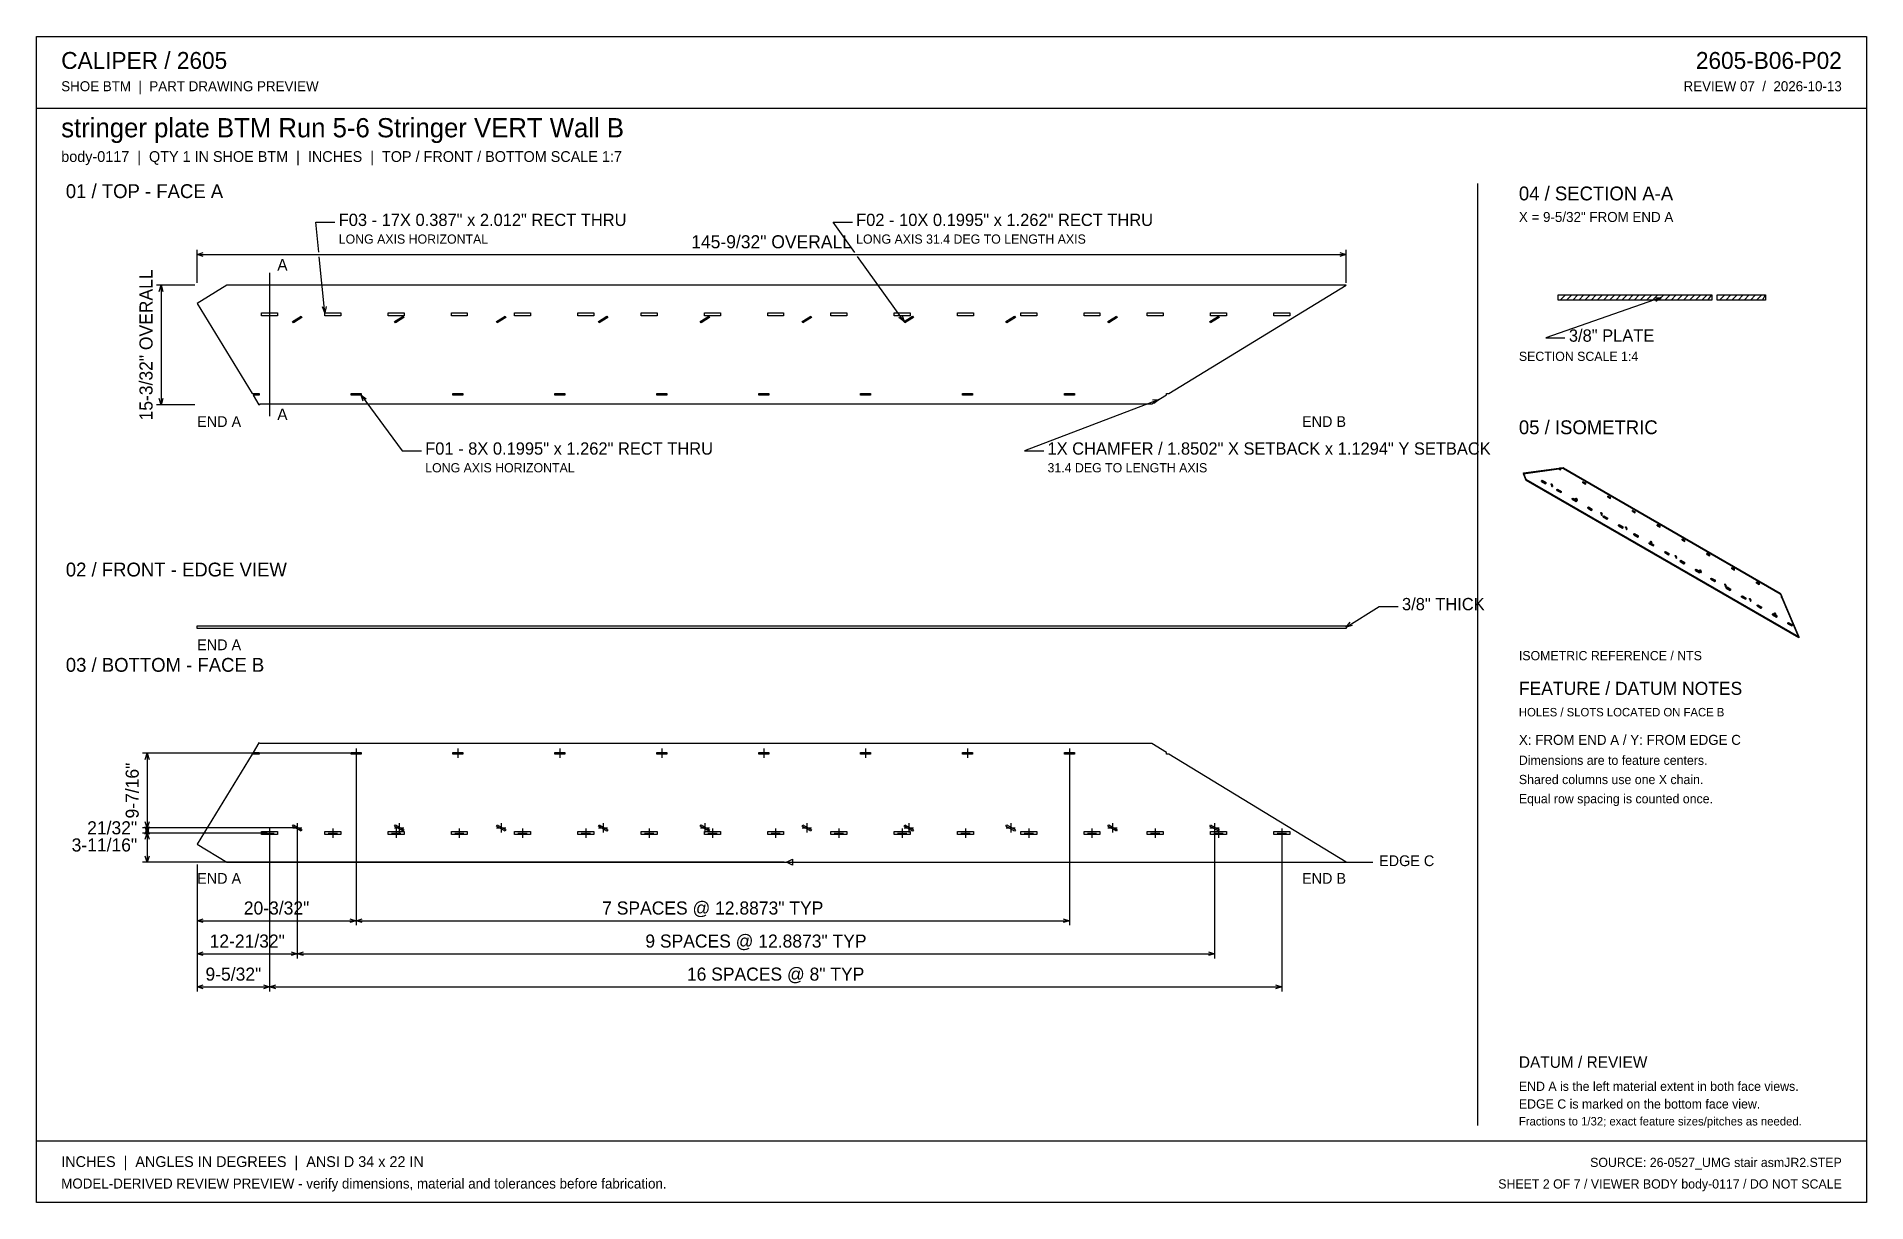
# Model space of a CAD drawing. Header units: inches. Extents: x 3 to 235, y 3 to 151.
import ezdxf
from ezdxf.enums import TextEntityAlignment as Align

# ---------------------------------------------------------------- set-up
doc = ezdxf.new("R2010")
doc.units = ezdxf.units.IN
doc.header["$MEASUREMENT"] = 0

msp = doc.modelspace()

# ---------------------------------------------------------------- linework, layer by layer
at = {"layer": 'ANNOTATION'}
for p, q in [((38.98, 123.44), (38.6, 127.23)), ((38.6, 127.23), (41.03, 127.23)), ((106.78, 123.39), (104.03, 127.23)), ((104.03, 127.23), (106.46, 127.23)), ((23.61, 119.55), (23.61, 123.73)), ((23.61, 123.15), (24.39, 123.39)), ((23.61, 123.15), (168.89, 123.15)), ((24.39, 122.9), (23.61, 123.15)), ((39.76, 115.77), (39.04, 122.86)), ((113.01, 114.68), (107.12, 122.91)), ((168.11, 123.39), (168.89, 123.15)), ((168.89, 123.15), (168.11, 122.9)), ((168.89, 119.55), (168.89, 123.73)), ((32.76, 120.81), (32.76, 102.7)), ((23.32, 119.26), (18.45, 119.26)), ((18.79, 118.48), (19.04, 119.26)), ((19.04, 119.26), (19.04, 104.16)), ((19.04, 119.26), (19.28, 118.48)), ((39.76, 115.77), (39.44, 116.51)), ((39.92, 116.56), (39.76, 115.77)), ((208.74, 117.7), (194.15, 112.61)), ((207.92, 117.67), (208.74, 117.7)), ((208.74, 117.7), (208.08, 117.21)), ((113.01, 114.68), (112.36, 115.17)), ((112.75, 115.45), (113.01, 114.68)), ((194.15, 112.61), (196.58, 112.61)), ((23.32, 104.16), (18.45, 104.16)), ((19.04, 104.16), (18.79, 104.94)), ((19.28, 104.94), (19.04, 104.16)), ((44.33, 105.38), (49.53, 98.32)), ((44.6, 104.61), (44.33, 105.38)), ((44.33, 105.38), (44.99, 104.9)), ((145.24, 104.82), (128.23, 98.32)), ((144.43, 104.77), (145.24, 104.82)), ((145.24, 104.82), (144.6, 104.32)), ((49.53, 98.32), (51.97, 98.32)), ((128.23, 98.32), (130.66, 98.32)), ((168.89, 76.03), (173.06, 78.65)), ((168.89, 76.03), (169.42, 76.65)), ((173.06, 78.65), (175.49, 78.65)), ((169.68, 76.24), (168.89, 76.03)), ((43.7, 60.67), (43.7, 59.51)), ((56.59, 60.67), (56.59, 59.51)), ((69.48, 60.67), (69.48, 59.51)), ((82.36, 60.67), (82.36, 59.51)), ((95.25, 60.67), (95.25, 59.51)), ((108.14, 60.67), (108.14, 59.51)), ((121.02, 60.67), (121.02, 59.51)), ((133.91, 60.67), (133.91, 59.51)), ((43.41, 60.09), (16.7, 60.09)), ((17.04, 59.31), (17.29, 60.09)), ((17.29, 60.09), (17.29, 50.65)), ((17.29, 60.09), (17.53, 59.31)), ((43.12, 60.09), (44.28, 60.09)), ((43.7, 59.8), (43.7, 38.34)), ((43.7, 59.8), (43.7, 38.34)), ((56.01, 60.09), (57.17, 60.09)), ((68.89, 60.09), (70.06, 60.09)), ((81.78, 60.09), (82.95, 60.09)), ((94.67, 60.09), (95.83, 60.09)), ((107.55, 60.09), (108.72, 60.09)), ((120.44, 60.09), (121.61, 60.09)), ((133.33, 60.09), (134.5, 60.09)), ((133.91, 59.8), (133.91, 38.34)), ((17.29, 50.65), (17.04, 51.42)), ((17.53, 51.42), (17.29, 50.65)), ((36.27, 51.23), (36.27, 50.06)), ((49.16, 51.23), (49.16, 50.06)), ((62.05, 51.23), (62.05, 50.06)), ((74.94, 51.23), (74.94, 50.06)), ((87.82, 51.23), (87.82, 50.06)), ((100.71, 51.23), (100.71, 50.06)), ((113.6, 51.23), (113.6, 50.06)), ((126.49, 51.23), (126.49, 50.06)), ((139.37, 51.23), (139.37, 50.06)), ((152.26, 51.23), (152.26, 50.06)), ((35.98, 50.65), (16.7, 50.65)), ((35.98, 50.65), (16.7, 50.65)), ((32.47, 50), (16.7, 50)), ((32.47, 50), (16.7, 50)), ((17.29, 50), (17.04, 50.78)), ((17.04, 49.87), (17.29, 50.65)), ((17.04, 49.22), (17.29, 50)), ((17.53, 50.78), (17.29, 50)), ((17.29, 50.65), (17.29, 50)), ((17.29, 50.65), (17.53, 49.87)), ((17.29, 50), (17.29, 46.31)), ((17.29, 50), (17.53, 49.22)), ((32.18, 50), (33.35, 50)), ((32.76, 50.58), (32.76, 49.41)), ((32.76, 49.71), (32.76, 29.98)), ((32.76, 49.71), (32.76, 29.98)), ((35.69, 50.65), (36.86, 50.65)), ((36.27, 50.36), (36.27, 34.16)), ((36.27, 50.36), (36.27, 34.16)), ((40.18, 50), (41.35, 50)), ((40.76, 50.58), (40.76, 49.41)), ((48.18, 50), (49.35, 50)), ((48.58, 50.65), (49.74, 50.65)), ((48.76, 50.58), (48.76, 49.41)), ((56.18, 50), (57.35, 50)), ((56.76, 50.58), (56.76, 49.41)), ((61.47, 50.65), (62.63, 50.65)), ((64.18, 50), (65.35, 50)), ((64.76, 50.58), (64.76, 49.41)), ((72.18, 50), (73.35, 50)), ((72.76, 50.58), (72.76, 49.41)), ((74.35, 50.65), (75.52, 50.65)), ((80.18, 50), (81.35, 50)), ((80.76, 50.58), (80.76, 49.41)), ((87.24, 50.65), (88.41, 50.65)), ((88.18, 50), (89.35, 50)), ((88.76, 50.58), (88.76, 49.41)), ((96.18, 50), (97.35, 50)), ((96.76, 50.58), (96.76, 49.41)), ((100.13, 50.65), (101.29, 50.65)), ((104.18, 50), (105.35, 50)), ((104.76, 50.58), (104.76, 49.41)), ((112.18, 50), (113.35, 50)), ((112.76, 50.58), (112.76, 49.41)), ((113.01, 50.65), (114.18, 50.65)), ((120.18, 50), (121.35, 50)), ((120.76, 50.58), (120.76, 49.41)), ((125.9, 50.65), (127.07, 50.65)), ((128.18, 50), (129.35, 50)), ((128.76, 50.58), (128.76, 49.41)), ((136.18, 50), (137.35, 50)), ((136.76, 50.58), (136.76, 49.41)), ((138.79, 50.65), (139.96, 50.65)), ((144.18, 50), (145.35, 50)), ((144.76, 50.58), (144.76, 49.41)), ((151.68, 50.65), (152.84, 50.65)), ((152.18, 50), (153.35, 50)), ((152.26, 50.36), (152.26, 34.16)), ((152.76, 50.58), (152.76, 49.41)), ((160.18, 50), (161.35, 50)), ((160.76, 50.58), (160.76, 49.41)), ((160.76, 49.71), (160.76, 29.98)), ((97.84, 46.31), (16.7, 46.31)), ((17.29, 46.31), (17.04, 47.09)), ((17.53, 47.09), (17.29, 46.31)), ((98.13, 46.31), (98.91, 46.7)), ((98.13, 46.31), (172.3, 46.31)), ((98.91, 45.92), (98.13, 46.31)), ((98.91, 46.7), (98.91, 45.92)), ((23.61, 46.02), (23.61, 38.34)), ((23.61, 46.02), (23.61, 34.16)), ((23.61, 46.02), (23.61, 29.98)), ((23.61, 38.92), (24.39, 39.16)), ((23.61, 38.92), (43.7, 38.92)), ((24.39, 38.68), (23.61, 38.92)), ((42.92, 39.16), (43.7, 38.92)), ((43.7, 38.92), (42.92, 38.68)), ((43.7, 38.92), (44.48, 39.16)), ((43.7, 38.92), (133.91, 38.92)), ((44.48, 38.68), (43.7, 38.92)), ((133.13, 39.16), (133.91, 38.92)), ((133.91, 38.92), (133.13, 38.68)), ((23.61, 34.74), (24.39, 34.98)), ((23.61, 34.74), (36.27, 34.74)), ((24.39, 34.5), (23.61, 34.74)), ((35.5, 34.98), (36.27, 34.74)), ((36.27, 34.74), (35.5, 34.5)), ((36.27, 34.74), (37.05, 34.98)), ((36.27, 34.74), (152.26, 34.74)), ((37.05, 34.5), (36.27, 34.74)), ((151.48, 34.98), (152.26, 34.74)), ((152.26, 34.74), (151.48, 34.5)), ((23.61, 30.56), (24.39, 30.8)), ((23.61, 30.56), (32.76, 30.56)), ((24.39, 30.32), (23.61, 30.56)), ((31.99, 30.8), (32.76, 30.56)), ((32.76, 30.56), (31.99, 30.32)), ((32.76, 30.56), (33.54, 30.8)), ((32.76, 30.56), (160.76, 30.56)), ((33.54, 30.32), (32.76, 30.56)), ((159.99, 30.8), (160.76, 30.56)), ((160.76, 30.56), (159.99, 30.32))]:
    msp.add_line(p, q, dxfattribs=at)
at = {"layer": 'OUTLINE'}
for p, q in [((3.31, 150.69), (234.69, 150.69)), ((3.31, 3.31), (3.31, 150.69)), ((234.69, 150.69), (234.69, 3.31)), ((3.31, 141.65), (234.69, 141.65)), ((185.5, 132.12), (185.5, 13.03)), ((27.37, 119.26), (23.61, 116.96)), ((168.89, 119.26), (27.37, 119.26)), ((146.48, 105.58), (168.89, 119.26)), ((195.7, 118.03), (215.16, 118.03)), ((195.7, 117.37), (195.7, 118.03)), ((195.99, 117.37), (196.65, 118.03)), ((196.77, 117.37), (197.43, 118.03)), ((197.55, 117.37), (198.2, 118.03)), ((198.33, 117.37), (198.98, 118.03)), ((199.1, 117.37), (199.76, 118.03)), ((199.88, 117.37), (200.54, 118.03)), ((200.66, 117.37), (201.31, 118.03)), ((201.44, 117.37), (202.09, 118.03)), ((202.21, 117.37), (202.87, 118.03)), ((202.99, 117.37), (203.65, 118.03)), ((203.77, 117.37), (204.43, 118.03)), ((204.55, 117.37), (205.2, 118.03)), ((205.33, 117.37), (205.98, 118.03)), ((206.1, 117.37), (206.76, 118.03)), ((206.88, 117.37), (207.54, 118.03)), ((207.66, 117.37), (208.31, 118.03)), ((208.44, 117.37), (209.09, 118.03)), ((209.21, 117.37), (209.87, 118.03)), ((209.99, 117.37), (210.65, 118.03)), ((210.77, 117.37), (211.43, 118.03)), ((211.55, 117.37), (212.2, 118.03)), ((212.33, 117.37), (212.98, 118.03)), ((213.1, 117.37), (213.76, 118.03)), ((213.88, 117.37), (214.54, 118.03)), ((214.66, 117.37), (215.16, 118.03)), ((215.16, 118.03), (215.16, 117.37)), ((215.84, 118.03), (221.95, 118.03)), ((215.84, 117.37), (215.84, 118.03)), ((216.13, 117.37), (216.78, 118.03)), ((216.9, 117.37), (217.56, 118.03)), ((217.68, 117.37), (218.34, 118.03)), ((218.46, 117.37), (219.12, 118.03)), ((219.24, 117.37), (219.89, 118.03)), ((220.02, 117.37), (220.67, 118.03)), ((220.79, 117.37), (221.45, 118.03)), ((221.57, 117.37), (221.95, 118.03)), ((221.95, 118.03), (221.95, 117.37)), ((23.61, 116.96), (30.56, 105.58)), ((31.76, 115.38), (31.76, 115.77)), ((31.76, 115.77), (33.77, 115.77)), ((33.77, 115.77), (33.77, 115.38)), ((39.76, 115.38), (39.76, 115.77)), ((39.76, 115.77), (41.77, 115.77)), ((41.77, 115.77), (41.77, 115.38)), ((47.76, 115.38), (47.76, 115.77)), ((47.76, 115.77), (49.77, 115.77)), ((49.77, 115.77), (49.77, 115.38)), ((55.76, 115.38), (55.76, 115.77)), ((55.76, 115.77), (57.77, 115.77)), ((57.77, 115.77), (57.77, 115.38)), ((63.76, 115.38), (63.76, 115.77)), ((63.76, 115.77), (65.77, 115.77)), ((65.77, 115.77), (65.77, 115.38)), ((71.76, 115.38), (71.76, 115.77)), ((71.76, 115.77), (73.77, 115.77)), ((73.77, 115.77), (73.77, 115.38)), ((79.76, 115.38), (79.76, 115.77)), ((79.76, 115.77), (81.77, 115.77)), ((81.77, 115.77), (81.77, 115.38)), ((87.76, 115.38), (87.76, 115.77)), ((87.76, 115.77), (89.77, 115.77)), ((89.77, 115.77), (89.77, 115.38)), ((95.76, 115.38), (95.76, 115.77)), ((95.76, 115.77), (97.77, 115.77)), ((97.77, 115.77), (97.77, 115.38)), ((103.76, 115.38), (103.76, 115.77)), ((103.76, 115.77), (105.77, 115.77)), ((105.77, 115.77), (105.77, 115.38)), ((111.76, 115.38), (111.76, 115.77)), ((111.76, 115.77), (113.77, 115.77)), ((113.77, 115.77), (113.77, 115.38)), ((119.76, 115.38), (119.76, 115.77)), ((119.76, 115.77), (121.77, 115.77)), ((121.77, 115.77), (121.77, 115.38)), ((127.76, 115.38), (127.76, 115.77)), ((127.76, 115.77), (129.77, 115.77)), ((129.77, 115.77), (129.77, 115.38)), ((135.76, 115.38), (135.76, 115.77)), ((135.76, 115.77), (137.77, 115.77)), ((137.77, 115.77), (137.77, 115.38)), ((143.76, 115.38), (143.76, 115.77)), ((143.76, 115.77), (145.77, 115.77)), ((145.77, 115.77), (145.77, 115.38)), ((151.76, 115.38), (151.76, 115.77)), ((151.76, 115.77), (153.77, 115.77)), ((153.77, 115.77), (153.77, 115.38)), ((159.76, 115.38), (159.76, 115.77)), ((159.76, 115.77), (161.77, 115.77)), ((161.77, 115.77), (161.77, 115.38)), ((215.16, 117.37), (195.7, 117.37)), ((221.95, 117.37), (215.84, 117.37)), ((33.77, 115.38), (31.76, 115.38)), ((35.68, 114.68), (36.76, 115.34)), ((35.79, 114.51), (35.68, 114.68)), ((36.86, 115.17), (35.79, 114.51)), ((36.76, 115.34), (36.86, 115.17)), ((41.77, 115.38), (39.76, 115.38)), ((49.77, 115.38), (47.76, 115.38)), ((48.57, 114.68), (49.65, 115.34)), ((48.67, 114.51), (48.57, 114.68)), ((49.75, 115.17), (48.67, 114.51)), ((49.65, 115.34), (49.75, 115.17)), ((57.77, 115.38), (55.76, 115.38)), ((61.46, 114.68), (62.54, 115.34)), ((61.56, 114.51), (61.46, 114.68)), ((62.64, 115.17), (61.56, 114.51)), ((62.54, 115.34), (62.64, 115.17)), ((65.77, 115.38), (63.76, 115.38)), ((73.77, 115.38), (71.76, 115.38)), ((74.35, 114.68), (75.42, 115.34)), ((74.45, 114.51), (74.35, 114.68)), ((75.53, 115.17), (74.45, 114.51)), ((75.42, 115.34), (75.53, 115.17)), ((81.77, 115.38), (79.76, 115.38)), ((87.23, 114.68), (88.31, 115.34)), ((87.34, 114.51), (87.23, 114.68)), ((88.41, 115.17), (87.34, 114.51)), ((89.77, 115.38), (87.76, 115.38)), ((88.31, 115.34), (88.41, 115.17)), ((97.77, 115.38), (95.76, 115.38)), ((100.12, 114.68), (101.2, 115.34)), ((100.22, 114.51), (100.12, 114.68)), ((101.3, 115.17), (100.22, 114.51)), ((101.2, 115.34), (101.3, 115.17)), ((105.77, 115.38), (103.76, 115.38)), ((113.77, 115.38), (111.76, 115.38)), ((113.01, 114.68), (114.08, 115.34)), ((113.11, 114.51), (113.01, 114.68)), ((114.19, 115.17), (113.11, 114.51)), ((114.08, 115.34), (114.19, 115.17)), ((121.77, 115.38), (119.76, 115.38)), ((125.89, 114.68), (126.97, 115.34)), ((126, 114.51), (125.89, 114.68)), ((127.08, 115.17), (126, 114.51)), ((126.97, 115.34), (127.08, 115.17)), ((129.77, 115.38), (127.76, 115.38)), ((137.77, 115.38), (135.76, 115.38)), ((138.78, 114.68), (139.86, 115.34)), ((138.89, 114.51), (138.78, 114.68)), ((139.96, 115.17), (138.89, 114.51)), ((139.86, 115.34), (139.96, 115.17)), ((145.77, 115.38), (143.76, 115.38)), ((151.67, 114.68), (152.75, 115.34)), ((151.77, 114.51), (151.67, 114.68)), ((153.77, 115.38), (151.76, 115.38)), ((152.85, 115.17), (151.77, 114.51)), ((152.75, 115.34), (152.85, 115.17)), ((161.77, 115.38), (159.76, 115.38)), ((30.56, 105.58), (31.44, 105.58)), ((31.44, 105.38), (30.68, 105.38)), ((30.68, 105.38), (31.42, 104.16)), ((31.42, 104.16), (31.59, 104.26)), ((31.44, 105.58), (31.44, 105.38)), ((31.59, 104.26), (144.32, 104.26)), ((43.07, 105.38), (43.07, 105.58)), ((43.07, 105.58), (44.33, 105.58)), ((44.33, 105.38), (43.07, 105.38)), ((44.33, 105.58), (44.33, 105.38)), ((55.96, 105.38), (55.96, 105.58)), ((55.96, 105.58), (57.22, 105.58)), ((57.22, 105.38), (55.96, 105.38)), ((57.22, 105.58), (57.22, 105.38)), ((68.84, 105.38), (68.84, 105.58)), ((68.84, 105.58), (70.11, 105.58)), ((70.11, 105.38), (68.84, 105.38)), ((70.11, 105.58), (70.11, 105.38)), ((81.73, 105.38), (81.73, 105.58)), ((81.73, 105.58), (82.99, 105.58)), ((82.99, 105.38), (81.73, 105.38)), ((82.99, 105.58), (82.99, 105.38)), ((94.62, 105.38), (94.62, 105.58)), ((94.62, 105.58), (95.88, 105.58)), ((95.88, 105.38), (94.62, 105.38)), ((95.88, 105.58), (95.88, 105.38)), ((107.51, 105.38), (107.51, 105.58)), ((107.51, 105.58), (108.77, 105.58)), ((108.77, 105.38), (107.51, 105.38)), ((108.77, 105.58), (108.77, 105.38)), ((120.39, 105.38), (120.39, 105.58)), ((120.39, 105.58), (121.66, 105.58)), ((121.66, 105.38), (120.39, 105.38)), ((121.66, 105.58), (121.66, 105.38)), ((133.28, 105.38), (133.28, 105.58)), ((133.28, 105.58), (134.54, 105.58)), ((134.54, 105.38), (133.28, 105.38)), ((134.54, 105.58), (134.54, 105.38)), ((144.32, 104.26), (146.17, 105.39)), ((146.17, 105.39), (146.17, 105.58)), ((146.17, 105.58), (146.48, 105.58)), ((191.33, 95.53), (195.8, 96.15)), ((191.33, 95.43), (195.8, 96.05)), ((191.69, 94.68), (191.33, 95.53)), ((191.33, 95.53), (191.33, 95.43)), ((191.69, 94.57), (191.33, 95.43)), ((195.8, 96.15), (195.8, 96.05)), ((195.8, 96.15), (196.01, 96.03)), ((195.8, 96.05), (196.01, 95.92)), ((195.87, 96.17), (196.35, 96.23)), ((195.87, 96.17), (196.06, 96.06)), ((195.87, 96.17), (195.87, 96.06)), ((195.87, 96.06), (196.35, 96.13)), ((195.87, 96.06), (196.06, 95.95)), ((196.06, 96.06), (196.01, 96.03)), ((196.01, 95.92), (196.01, 96.03)), ((196.06, 95.95), (196.01, 95.92)), ((196.06, 95.95), (196.06, 96.06)), ((196.35, 96.23), (196.37, 96.19)), ((196.35, 96.23), (196.35, 96.13)), ((196.35, 96.13), (196.37, 96.09)), ((196.37, 96.19), (196.37, 96.09)), ((196.37, 96.19), (223.81, 80.35)), ((196.37, 96.09), (223.81, 80.25)), ((226.14, 74.79), (191.69, 94.68)), ((191.69, 94.68), (191.69, 94.57)), ((226.14, 74.68), (191.69, 94.57)), ((193.61, 94.55), (193.7, 94.61)), ((193.61, 94.55), (194.1, 94.27)), ((193.61, 94.45), (193.61, 94.55)), ((193.61, 94.45), (193.7, 94.5)), ((193.61, 94.45), (194.1, 94.17)), ((193.7, 94.61), (194.19, 94.33)), ((193.7, 94.5), (193.7, 94.61)), ((193.7, 94.5), (194.19, 94.22)), ((194.1, 94.27), (194.19, 94.33)), ((194.1, 94.17), (194.1, 94.27)), ((194.1, 94.17), (194.19, 94.22)), ((194.19, 94.22), (194.19, 94.33)), ((194.83, 94.15), (194.9, 94.16)), ((194.83, 94.15), (194.93, 93.91)), ((194.83, 94.05), (194.83, 94.15)), ((194.83, 94.05), (194.9, 94.06)), ((194.83, 94.05), (194.93, 93.81)), ((194.9, 94.06), (194.9, 94.16)), ((194.9, 94.16), (195, 93.92)), ((194.9, 94.06), (195, 93.81)), ((194.93, 93.91), (195, 93.92)), ((194.93, 93.81), (194.93, 93.91)), ((194.93, 93.81), (195, 93.81)), ((195, 93.81), (195, 93.92)), ((195.56, 93.43), (195.65, 93.48)), ((195.56, 93.43), (196.05, 93.15)), ((195.56, 93.32), (195.56, 93.43)), ((195.56, 93.32), (195.65, 93.38)), ((195.56, 93.32), (196.05, 93.04)), ((195.65, 93.38), (195.65, 93.48)), ((195.65, 93.48), (196.14, 93.2)), ((195.65, 93.38), (196.14, 93.1)), ((196.05, 93.15), (196.14, 93.2)), ((196.05, 93.04), (196.05, 93.15)), ((196.05, 93.04), (196.14, 93.1)), ((196.14, 93.1), (196.14, 93.2)), ((198.89, 94.42), (198.84, 94.4)), ((198.84, 94.4), (199.15, 94.22)), ((198.84, 94.29), (198.84, 94.4)), ((198.89, 94.32), (198.84, 94.29)), ((198.84, 94.29), (199.15, 94.11)), ((198.89, 94.32), (198.89, 94.42)), ((198.89, 94.42), (199.2, 94.25)), ((198.89, 94.32), (199.2, 94.14)), ((199.2, 94.25), (199.15, 94.22)), ((199.15, 94.11), (199.15, 94.22)), ((199.2, 94.14), (199.15, 94.11)), ((199.2, 94.14), (199.2, 94.25)), ((202.03, 92.61), (201.98, 92.58)), ((201.98, 92.48), (201.98, 92.58)), ((201.98, 92.58), (202.29, 92.41)), ((202.03, 92.61), (202.33, 92.44)), ((202.03, 92.51), (202.03, 92.61)), ((197.5, 92.31), (197.6, 92.36)), ((197.5, 92.2), (197.5, 92.31)), ((197.5, 92.31), (197.99, 92.02)), ((197.5, 92.2), (197.6, 92.25)), ((197.5, 92.2), (197.99, 91.92)), ((197.6, 92.25), (197.6, 92.36)), ((197.6, 92.36), (198.09, 92.08)), ((197.6, 92.25), (198.09, 91.97)), ((197.97, 92.34), (198.03, 92.35)), ((197.97, 92.34), (198.07, 92.1)), ((197.97, 92.24), (197.97, 92.34)), ((197.97, 92.24), (198.03, 92.25)), ((197.97, 92.24), (198.07, 91.99)), ((197.99, 92.02), (198.09, 92.08)), ((197.99, 91.92), (197.99, 92.02)), ((197.99, 91.92), (198.09, 91.97)), ((198.03, 92.25), (198.03, 92.35)), ((198.03, 92.35), (198.13, 92.11)), ((198.03, 92.25), (198.13, 92)), ((198.07, 92.1), (198.13, 92.11)), ((198.07, 91.99), (198.07, 92.1)), ((198.07, 91.99), (198.13, 92)), ((198.09, 91.97), (198.09, 92.08)), ((198.13, 92), (198.13, 92.11)), ((199.45, 91.18), (199.54, 91.24)), ((199.45, 91.08), (199.45, 91.18)), ((199.45, 91.18), (199.94, 90.9)), ((199.45, 91.08), (199.54, 91.13)), ((199.45, 91.08), (199.94, 90.79)), ((199.54, 91.24), (200.03, 90.95)), ((199.54, 91.13), (199.54, 91.24)), ((199.54, 91.13), (200.03, 90.85)), ((199.94, 90.9), (200.03, 90.95)), ((199.94, 90.79), (199.94, 90.9)), ((199.94, 90.79), (200.03, 90.85)), ((200.03, 90.85), (200.03, 90.95)), ((201.1, 90.53), (201.17, 90.54)), ((201.1, 90.43), (201.1, 90.53)), ((201.1, 90.53), (201.2, 90.29)), ((201.1, 90.43), (201.17, 90.44)), ((201.1, 90.43), (201.2, 90.18)), ((201.17, 90.44), (201.17, 90.54)), ((201.17, 90.54), (201.27, 90.3)), ((201.17, 90.44), (201.27, 90.19)), ((201.2, 90.29), (201.27, 90.3)), ((201.2, 90.18), (201.2, 90.29)), ((201.27, 90.19), (201.27, 90.3)), ((202.03, 92.51), (201.98, 92.48)), ((201.98, 92.48), (202.29, 92.3)), ((202.03, 92.51), (202.33, 92.33)), ((202.33, 92.44), (202.29, 92.41)), ((202.29, 92.3), (202.29, 92.41)), ((202.33, 92.33), (202.29, 92.3)), ((202.33, 92.33), (202.33, 92.44)), ((205.16, 90.8), (205.12, 90.77)), ((205.12, 90.67), (205.12, 90.77)), ((205.12, 90.77), (205.42, 90.6)), ((205.16, 90.7), (205.12, 90.67)), ((205.12, 90.67), (205.42, 90.49)), ((205.16, 90.7), (205.16, 90.8)), ((205.16, 90.8), (205.47, 90.62)), ((205.16, 90.7), (205.47, 90.52)), ((205.47, 90.62), (205.42, 90.6)), ((205.42, 90.49), (205.42, 90.6)), ((205.47, 90.52), (205.42, 90.49)), ((205.47, 90.52), (205.47, 90.62)), ((201.2, 90.18), (201.27, 90.19)), ((201.4, 90.06), (201.49, 90.11)), ((201.4, 90.06), (201.89, 89.77)), ((201.4, 89.95), (201.4, 90.06)), ((201.4, 89.95), (201.49, 90.01)), ((201.4, 89.95), (201.89, 89.67)), ((201.49, 90.01), (201.49, 90.11)), ((201.49, 90.11), (201.98, 89.83)), ((201.49, 90.01), (201.98, 89.72)), ((201.89, 89.77), (201.98, 89.83)), ((201.89, 89.67), (201.89, 89.77)), ((201.89, 89.67), (201.98, 89.72)), ((201.98, 89.72), (201.98, 89.83)), ((203.35, 88.93), (203.44, 88.99)), ((203.35, 88.83), (203.35, 88.93)), ((203.35, 88.93), (203.84, 88.65)), ((203.35, 88.83), (203.44, 88.88)), ((203.35, 88.83), (203.84, 88.54)), ((203.44, 88.88), (203.44, 88.99)), ((203.44, 88.99), (203.93, 88.7)), ((203.44, 88.88), (203.93, 88.6)), ((203.84, 88.65), (203.93, 88.7)), ((203.84, 88.54), (203.84, 88.65)), ((203.84, 88.54), (203.93, 88.6)), ((203.93, 88.6), (203.93, 88.7)), ((204.24, 88.72), (204.31, 88.73)), ((204.24, 88.62), (204.24, 88.72)), ((204.24, 88.72), (204.34, 88.48)), ((204.24, 88.62), (204.31, 88.63)), ((204.24, 88.62), (204.34, 88.37)), ((204.31, 88.73), (204.41, 88.49)), ((204.31, 88.63), (204.31, 88.73)), ((204.31, 88.63), (204.41, 88.38)), ((204.34, 88.48), (204.41, 88.49)), ((204.34, 88.37), (204.34, 88.48)), ((204.34, 88.37), (204.41, 88.38)), ((204.41, 88.38), (204.41, 88.49)), ((208.3, 88.99), (208.25, 88.96)), ((208.25, 88.96), (208.56, 88.78)), ((208.25, 88.86), (208.25, 88.96)), ((208.3, 88.88), (208.25, 88.86)), ((208.25, 88.86), (208.56, 88.68)), ((208.3, 88.88), (208.3, 88.99)), ((208.3, 88.99), (208.61, 88.81)), ((208.3, 88.88), (208.61, 88.71)), ((208.61, 88.81), (208.56, 88.78)), ((208.56, 88.68), (208.56, 88.78)), ((208.61, 88.71), (208.56, 88.68)), ((208.61, 88.71), (208.61, 88.81)), ((205.29, 87.81), (205.39, 87.86)), ((205.29, 87.81), (205.78, 87.52)), ((205.29, 87.7), (205.29, 87.81)), ((205.29, 87.7), (205.39, 87.76)), ((205.29, 87.7), (205.78, 87.42)), ((205.39, 87.86), (205.88, 87.58)), ((205.39, 87.76), (205.39, 87.86)), ((205.39, 87.76), (205.88, 87.47)), ((205.78, 87.52), (205.88, 87.58)), ((205.78, 87.42), (205.78, 87.52)), ((205.78, 87.42), (205.88, 87.47)), ((205.88, 87.47), (205.88, 87.58)), ((207.24, 86.68), (207.33, 86.74)), ((207.24, 86.68), (207.73, 86.4)), ((207.24, 86.58), (207.24, 86.68)), ((207.24, 86.58), (207.33, 86.63)), ((207.24, 86.58), (207.73, 86.3)), ((207.33, 86.63), (207.33, 86.74)), ((207.33, 86.74), (207.82, 86.46)), ((207.33, 86.63), (207.82, 86.35)), ((207.38, 86.91), (207.44, 86.92)), ((207.38, 86.91), (207.48, 86.67)), ((207.38, 86.8), (207.38, 86.91)), ((207.38, 86.8), (207.44, 86.81)), ((207.38, 86.8), (207.48, 86.56)), ((207.44, 86.92), (207.55, 86.68)), ((207.44, 86.81), (207.44, 86.92)), ((207.44, 86.81), (207.55, 86.57)), ((207.48, 86.67), (207.55, 86.68)), ((207.48, 86.56), (207.48, 86.67)), ((207.48, 86.56), (207.55, 86.57)), ((207.55, 86.57), (207.55, 86.68)), ((207.73, 86.4), (207.82, 86.46)), ((207.73, 86.3), (207.73, 86.4)), ((207.73, 86.3), (207.82, 86.35)), ((207.82, 86.35), (207.82, 86.46)), ((211.44, 87.18), (211.39, 87.15)), ((211.39, 87.15), (211.7, 86.97)), ((211.39, 87.05), (211.39, 87.15)), ((211.44, 87.07), (211.39, 87.05)), ((211.39, 87.05), (211.7, 86.87)), ((211.44, 87.18), (211.75, 87)), ((211.44, 87.07), (211.44, 87.18)), ((211.44, 87.07), (211.75, 86.9)), ((211.75, 87), (211.7, 86.97)), ((211.7, 86.87), (211.7, 86.97)), ((211.75, 86.9), (211.7, 86.87)), ((211.75, 86.9), (211.75, 87)), ((209.19, 85.56), (209.28, 85.61)), ((209.19, 85.56), (209.68, 85.28)), ((209.19, 85.45), (209.19, 85.56)), ((209.19, 85.45), (209.28, 85.51)), ((209.19, 85.45), (209.68, 85.17)), ((209.28, 85.61), (209.77, 85.33)), ((209.28, 85.51), (209.28, 85.61)), ((209.28, 85.51), (209.77, 85.23)), ((209.68, 85.28), (209.77, 85.33)), ((209.68, 85.17), (209.68, 85.28)), ((209.68, 85.17), (209.77, 85.23)), ((209.77, 85.23), (209.77, 85.33)), ((210.51, 85.1), (210.58, 85.11)), ((210.51, 84.99), (210.51, 85.1)), ((210.51, 85.1), (210.62, 84.86)), ((210.51, 84.99), (210.58, 85)), ((210.51, 84.99), (210.62, 84.75)), ((210.58, 85), (210.58, 85.11)), ((210.58, 85.11), (210.68, 84.86)), ((210.58, 85), (210.68, 84.76)), ((210.62, 84.75), (210.62, 84.86)), ((210.62, 84.86), (210.68, 84.86)), ((210.62, 84.75), (210.68, 84.76)), ((210.68, 84.76), (210.68, 84.86)), ((211.13, 84.43), (211.23, 84.49)), ((211.13, 84.43), (211.62, 84.15)), ((211.13, 84.33), (211.13, 84.43)), ((211.13, 84.33), (211.23, 84.38)), ((211.13, 84.33), (211.62, 84.05)), ((211.23, 84.38), (211.23, 84.49)), ((211.23, 84.49), (211.72, 84.21)), ((211.23, 84.38), (211.72, 84.1)), ((211.62, 84.15), (211.72, 84.21)), ((211.62, 84.05), (211.62, 84.15)), ((211.62, 84.05), (211.72, 84.1)), ((211.72, 84.1), (211.72, 84.21)), ((213.08, 83.31), (213.18, 83.36)), ((213.08, 83.31), (213.57, 83.03)), ((213.08, 83.21), (213.08, 83.31)), ((213.18, 83.36), (213.67, 83.08)), ((213.18, 83.26), (213.18, 83.36)), ((214.58, 85.37), (214.53, 85.34)), ((214.53, 85.23), (214.53, 85.34)), ((214.53, 85.34), (214.83, 85.16)), ((214.58, 85.26), (214.53, 85.23)), ((214.53, 85.23), (214.83, 85.06)), ((214.58, 85.37), (214.88, 85.19)), ((214.58, 85.26), (214.58, 85.37)), ((214.58, 85.26), (214.88, 85.09)), ((214.88, 85.19), (214.83, 85.16)), ((214.83, 85.06), (214.83, 85.16)), ((214.88, 85.09), (214.83, 85.06)), ((214.88, 85.09), (214.88, 85.19)), ((217.71, 83.56), (217.66, 83.53)), ((217.66, 83.42), (217.66, 83.53)), ((217.66, 83.53), (217.97, 83.35)), ((217.71, 83.45), (217.66, 83.42)), ((217.66, 83.42), (217.97, 83.25)), ((217.71, 83.56), (218.02, 83.38)), ((217.71, 83.45), (217.71, 83.56)), ((217.71, 83.45), (218.02, 83.27)), ((218.02, 83.38), (217.97, 83.35)), ((217.97, 83.25), (217.97, 83.35)), ((218.02, 83.27), (218.02, 83.38)), ((213.08, 83.21), (213.18, 83.26)), ((213.08, 83.21), (213.57, 82.92)), ((213.18, 83.26), (213.67, 82.98)), ((213.57, 83.03), (213.67, 83.08)), ((213.57, 82.92), (213.57, 83.03)), ((213.57, 82.92), (213.67, 82.98)), ((213.65, 83.29), (213.72, 83.3)), ((213.65, 83.29), (213.75, 83.04)), ((213.65, 83.18), (213.65, 83.29)), ((213.65, 83.18), (213.72, 83.19)), ((213.65, 83.18), (213.75, 82.94)), ((213.67, 82.98), (213.67, 83.08)), ((213.72, 83.3), (213.82, 83.05)), ((213.72, 83.19), (213.72, 83.3)), ((213.72, 83.19), (213.82, 82.95)), ((213.75, 83.04), (213.82, 83.05)), ((213.75, 82.94), (213.75, 83.04)), ((213.75, 82.94), (213.82, 82.95)), ((213.82, 82.95), (213.82, 83.05)), ((215.03, 82.19), (215.12, 82.24)), ((215.03, 82.19), (215.52, 81.9)), ((215.03, 82.08), (215.03, 82.19)), ((215.03, 82.08), (215.12, 82.14)), ((215.03, 82.08), (215.52, 81.8)), ((215.12, 82.14), (215.12, 82.24)), ((215.12, 82.24), (215.61, 81.96)), ((215.12, 82.14), (215.61, 81.85)), ((215.52, 81.9), (215.61, 81.96)), ((215.52, 81.8), (215.52, 81.9)), ((215.52, 81.8), (215.61, 81.85)), ((215.61, 81.85), (215.61, 81.96)), ((216.79, 81.48), (216.85, 81.49)), ((216.79, 81.48), (216.89, 81.23)), ((216.79, 81.37), (216.79, 81.48)), ((216.79, 81.37), (216.85, 81.38)), ((216.79, 81.37), (216.89, 81.13)), ((216.85, 81.38), (216.85, 81.49)), ((216.85, 81.49), (216.96, 81.24)), ((216.85, 81.38), (216.96, 81.14)), ((216.89, 81.23), (216.96, 81.24)), ((216.89, 81.13), (216.89, 81.23)), ((216.89, 81.13), (216.96, 81.14)), ((216.96, 81.14), (216.96, 81.24)), ((216.98, 81.06), (217.07, 81.12)), ((216.98, 81.06), (217.47, 80.78)), ((216.98, 80.96), (216.98, 81.06)), ((216.98, 80.96), (217.07, 81.01)), ((217.07, 81.01), (217.07, 81.12)), ((217.07, 81.12), (217.56, 80.83)), ((217.07, 81.01), (217.56, 80.73)), ((218.02, 83.27), (217.97, 83.25)), ((220.85, 81.75), (220.8, 81.72)), ((220.8, 81.61), (220.8, 81.72)), ((220.8, 81.72), (221.11, 81.54)), ((220.85, 81.64), (220.8, 81.61)), ((220.8, 81.61), (221.11, 81.43)), ((220.85, 81.64), (220.85, 81.75)), ((220.85, 81.75), (221.16, 81.57)), ((220.85, 81.64), (221.16, 81.46)), ((221.16, 81.57), (221.11, 81.54)), ((221.11, 81.43), (221.11, 81.54)), ((221.16, 81.46), (221.11, 81.43)), ((221.16, 81.46), (221.16, 81.57)), ((216.98, 80.96), (217.47, 80.67)), ((217.47, 80.78), (217.56, 80.83)), ((217.47, 80.67), (217.47, 80.78)), ((217.47, 80.67), (217.56, 80.73)), ((217.56, 80.73), (217.56, 80.83)), ((218.92, 79.94), (219.02, 79.99)), ((218.92, 79.94), (219.41, 79.65)), ((218.92, 79.83), (218.92, 79.94)), ((218.92, 79.83), (219.02, 79.89)), ((218.92, 79.83), (219.41, 79.55)), ((219.02, 79.99), (219.51, 79.71)), ((219.02, 79.89), (219.02, 79.99)), ((219.02, 79.89), (219.51, 79.6)), ((219.41, 79.65), (219.51, 79.71)), ((219.41, 79.55), (219.41, 79.65)), ((219.41, 79.55), (219.51, 79.6)), ((219.51, 79.6), (219.51, 79.71)), ((219.92, 79.67), (220.03, 79.42)), ((219.92, 79.56), (219.92, 79.67)), ((219.92, 79.67), (219.99, 79.67)), ((219.92, 79.56), (219.99, 79.57)), ((219.92, 79.56), (220.03, 79.32)), ((219.99, 79.67), (220.09, 79.43)), ((219.99, 79.57), (219.99, 79.67)), ((219.99, 79.57), (220.09, 79.33)), ((220.03, 79.42), (220.09, 79.43)), ((220.03, 79.32), (220.03, 79.42)), ((220.03, 79.32), (220.09, 79.33)), ((220.09, 79.33), (220.09, 79.43)), ((220.87, 78.81), (220.97, 78.87)), ((220.87, 78.81), (221.36, 78.53)), ((220.87, 78.71), (220.87, 78.81)), ((220.87, 78.71), (220.97, 78.76)), ((220.87, 78.71), (221.36, 78.42)), ((220.97, 78.87), (221.46, 78.58)), ((220.97, 78.76), (220.97, 78.87)), ((220.97, 78.76), (221.46, 78.48)), ((223.81, 80.25), (223.81, 80.35)), ((223.81, 80.35), (223.98, 79.93)), ((223.81, 80.25), (223.98, 79.83)), ((223.98, 79.93), (223.94, 79.91)), ((223.94, 79.91), (224.01, 79.86)), ((223.94, 79.8), (223.94, 79.91)), ((223.98, 79.83), (223.94, 79.8)), ((223.94, 79.8), (224.01, 79.76)), ((223.98, 79.93), (223.98, 79.83)), ((224.01, 79.76), (224.01, 79.86)), ((224.01, 79.86), (226.14, 74.79)), ((224.01, 79.76), (226.14, 74.68)), ((221.36, 78.53), (221.46, 78.58)), ((221.36, 78.42), (221.36, 78.53)), ((221.36, 78.42), (221.46, 78.48)), ((221.46, 78.48), (221.46, 78.58)), ((222.82, 77.69), (222.91, 77.74)), ((222.82, 77.58), (222.82, 77.69)), ((222.82, 77.69), (223.31, 77.41)), ((222.82, 77.58), (222.91, 77.64)), ((222.82, 77.58), (223.31, 77.3)), ((222.91, 77.74), (223.4, 77.46)), ((222.91, 77.64), (222.91, 77.74)), ((222.91, 77.64), (223.4, 77.35)), ((223.06, 77.85), (223.13, 77.86)), ((223.06, 77.75), (223.06, 77.85)), ((223.06, 77.85), (223.16, 77.61)), ((223.06, 77.75), (223.13, 77.76)), ((223.06, 77.75), (223.16, 77.5)), ((223.13, 77.86), (223.23, 77.62)), ((223.13, 77.76), (223.13, 77.86)), ((223.13, 77.76), (223.23, 77.51)), ((223.16, 77.61), (223.23, 77.62)), ((223.16, 77.5), (223.16, 77.61)), ((223.16, 77.5), (223.23, 77.51)), ((223.23, 77.51), (223.23, 77.62)), ((223.31, 77.41), (223.4, 77.46)), ((223.31, 77.3), (223.31, 77.41)), ((223.31, 77.3), (223.4, 77.35)), ((223.4, 77.35), (223.4, 77.46)), ((224.77, 76.56), (224.86, 76.62)), ((224.77, 76.56), (225.26, 76.28)), ((224.77, 76.46), (224.77, 76.56)), ((224.77, 76.46), (224.86, 76.51)), ((224.77, 76.46), (225.26, 76.18)), ((224.86, 76.51), (224.86, 76.62)), ((224.86, 76.62), (225.35, 76.34)), ((224.86, 76.51), (225.35, 76.23)), ((23.61, 76.22), (168.89, 76.22)), ((23.61, 75.85), (23.61, 76.22)), ((168.89, 75.85), (23.61, 75.85)), ((168.89, 76.22), (168.89, 75.85)), ((225.26, 76.28), (225.35, 76.34)), ((225.26, 76.18), (225.26, 76.28)), ((225.26, 76.18), (225.35, 76.23)), ((225.35, 76.23), (225.35, 76.34)), ((226.14, 74.79), (226.14, 74.68)), ((31.42, 61.41), (30.68, 60.19)), ((30.68, 60.19), (31.44, 60.19)), ((31.59, 61.31), (31.42, 61.41)), ((31.44, 60.19), (31.44, 59.99)), ((144.32, 61.31), (31.59, 61.31)), ((43.07, 59.99), (43.07, 60.19)), ((43.07, 60.19), (44.33, 60.19)), ((44.33, 60.19), (44.33, 59.99)), ((55.96, 59.99), (55.96, 60.19)), ((55.96, 60.19), (57.22, 60.19)), ((57.22, 60.19), (57.22, 59.99)), ((68.84, 59.99), (68.84, 60.19)), ((68.84, 60.19), (70.11, 60.19)), ((70.11, 60.19), (70.11, 59.99)), ((81.73, 59.99), (81.73, 60.19)), ((81.73, 60.19), (82.99, 60.19)), ((82.99, 60.19), (82.99, 59.99)), ((94.62, 59.99), (94.62, 60.19)), ((94.62, 60.19), (95.88, 60.19)), ((95.88, 60.19), (95.88, 59.99)), ((107.51, 59.99), (107.51, 60.19)), ((107.51, 60.19), (108.77, 60.19)), ((108.77, 60.19), (108.77, 59.99)), ((120.39, 59.99), (120.39, 60.19)), ((120.39, 60.19), (121.66, 60.19)), ((121.66, 60.19), (121.66, 59.99)), ((133.28, 59.99), (133.28, 60.19)), ((133.28, 60.19), (134.54, 60.19)), ((134.54, 60.19), (134.54, 59.99)), ((146.17, 60.18), (144.32, 61.31)), ((146.17, 59.99), (146.17, 60.18)), ((30.56, 59.99), (23.61, 48.61)), ((31.44, 59.99), (30.56, 59.99)), ((44.33, 59.99), (43.07, 59.99)), ((57.22, 59.99), (55.96, 59.99)), ((70.11, 59.99), (68.84, 59.99)), ((82.99, 59.99), (81.73, 59.99)), ((95.88, 59.99), (94.62, 59.99)), ((108.77, 59.99), (107.51, 59.99)), ((121.66, 59.99), (120.39, 59.99)), ((134.54, 59.99), (133.28, 59.99)), ((146.48, 59.99), (146.17, 59.99)), ((168.89, 46.31), (146.48, 59.99)), ((35.68, 50.89), (35.79, 51.06)), ((35.79, 51.06), (36.86, 50.4)), ((48.57, 50.89), (48.67, 51.06)), ((48.67, 51.06), (49.75, 50.4)), ((61.46, 50.89), (61.56, 51.06)), ((61.56, 51.06), (62.64, 50.4)), ((74.35, 50.89), (74.45, 51.06)), ((74.45, 51.06), (75.53, 50.4)), ((87.23, 50.89), (87.34, 51.06)), ((87.34, 51.06), (88.41, 50.4)), ((100.12, 50.89), (100.22, 51.06)), ((100.22, 51.06), (101.3, 50.4)), ((113.01, 50.89), (113.11, 51.06)), ((113.11, 51.06), (114.19, 50.4)), ((125.89, 50.89), (126, 51.06)), ((126, 51.06), (127.08, 50.4)), ((138.78, 50.89), (138.89, 51.06)), ((138.89, 51.06), (139.96, 50.4)), ((151.67, 50.89), (151.77, 51.06)), ((151.77, 51.06), (152.85, 50.4)), ((23.61, 48.61), (27.37, 46.31)), ((31.76, 49.8), (31.76, 50.19)), ((31.76, 50.19), (33.77, 50.19)), ((33.77, 49.8), (31.76, 49.8)), ((33.77, 50.19), (33.77, 49.8)), ((36.76, 50.23), (35.68, 50.89)), ((36.86, 50.4), (36.76, 50.23)), ((39.76, 49.8), (39.76, 50.19)), ((39.76, 50.19), (41.77, 50.19)), ((41.77, 49.8), (39.76, 49.8)), ((41.77, 50.19), (41.77, 49.8)), ((47.76, 49.8), (47.76, 50.19)), ((47.76, 50.19), (49.77, 50.19)), ((49.77, 49.8), (47.76, 49.8)), ((49.65, 50.23), (48.57, 50.89)), ((49.75, 50.4), (49.65, 50.23)), ((49.77, 50.19), (49.77, 49.8)), ((55.76, 49.8), (55.76, 50.19)), ((55.76, 50.19), (57.77, 50.19)), ((57.77, 49.8), (55.76, 49.8)), ((57.77, 50.19), (57.77, 49.8)), ((62.54, 50.23), (61.46, 50.89)), ((62.64, 50.4), (62.54, 50.23)), ((63.76, 49.8), (63.76, 50.19)), ((63.76, 50.19), (65.77, 50.19)), ((65.77, 49.8), (63.76, 49.8)), ((65.77, 50.19), (65.77, 49.8)), ((71.76, 49.8), (71.76, 50.19)), ((71.76, 50.19), (73.77, 50.19)), ((73.77, 49.8), (71.76, 49.8)), ((73.77, 50.19), (73.77, 49.8)), ((75.42, 50.23), (74.35, 50.89)), ((75.53, 50.4), (75.42, 50.23)), ((79.76, 49.8), (79.76, 50.19)), ((79.76, 50.19), (81.77, 50.19)), ((81.77, 49.8), (79.76, 49.8)), ((81.77, 50.19), (81.77, 49.8)), ((88.31, 50.23), (87.23, 50.89)), ((87.76, 49.8), (87.76, 50.19)), ((87.76, 50.19), (89.77, 50.19)), ((89.77, 49.8), (87.76, 49.8)), ((88.41, 50.4), (88.31, 50.23)), ((89.77, 50.19), (89.77, 49.8)), ((95.76, 49.8), (95.76, 50.19)), ((95.76, 50.19), (97.77, 50.19)), ((97.77, 49.8), (95.76, 49.8)), ((97.77, 50.19), (97.77, 49.8)), ((101.2, 50.23), (100.12, 50.89)), ((101.3, 50.4), (101.2, 50.23)), ((103.76, 49.8), (103.76, 50.19)), ((103.76, 50.19), (105.77, 50.19)), ((105.77, 49.8), (103.76, 49.8)), ((105.77, 50.19), (105.77, 49.8)), ((111.76, 49.8), (111.76, 50.19)), ((111.76, 50.19), (113.77, 50.19)), ((113.77, 49.8), (111.76, 49.8)), ((114.08, 50.23), (113.01, 50.89)), ((113.77, 50.19), (113.77, 49.8)), ((114.19, 50.4), (114.08, 50.23)), ((119.76, 49.8), (119.76, 50.19)), ((119.76, 50.19), (121.77, 50.19)), ((121.77, 49.8), (119.76, 49.8)), ((121.77, 50.19), (121.77, 49.8)), ((126.97, 50.23), (125.89, 50.89)), ((127.08, 50.4), (126.97, 50.23)), ((127.76, 49.8), (127.76, 50.19)), ((127.76, 50.19), (129.77, 50.19)), ((129.77, 49.8), (127.76, 49.8)), ((129.77, 50.19), (129.77, 49.8)), ((135.76, 49.8), (135.76, 50.19)), ((135.76, 50.19), (137.77, 50.19)), ((137.77, 49.8), (135.76, 49.8)), ((137.77, 50.19), (137.77, 49.8)), ((139.86, 50.23), (138.78, 50.89)), ((139.96, 50.4), (139.86, 50.23)), ((143.76, 49.8), (143.76, 50.19)), ((143.76, 50.19), (145.77, 50.19)), ((145.77, 49.8), (143.76, 49.8)), ((145.77, 50.19), (145.77, 49.8)), ((152.75, 50.23), (151.67, 50.89)), ((151.76, 49.8), (151.76, 50.19)), ((151.76, 50.19), (153.77, 50.19)), ((153.77, 49.8), (151.76, 49.8)), ((152.85, 50.4), (152.75, 50.23)), ((153.77, 50.19), (153.77, 49.8)), ((159.76, 49.8), (159.76, 50.19)), ((159.76, 50.19), (161.77, 50.19)), ((161.77, 49.8), (159.76, 49.8)), ((161.77, 50.19), (161.77, 49.8)), ((27.37, 46.31), (168.89, 46.31)), ((3.31, 11.08), (234.69, 11.08)), ((234.69, 3.31), (3.31, 3.31))]:
    msp.add_line(p, q, dxfattribs=at)

# ---------------------------------------------------------------- texts
at = {"layer": 'ANNOTATION'}
for s, height, p in [('CALIPER / 2605', 2.1389, (6.42, 146.61)), ('SHOE BTM  |  PART DRAWING PREVIEW', 1.2639, (6.42, 143.79)), ('stringer plate BTM Run 5-6 Stringer VERT Wall B', 2.4306, (6.42, 137.96)), ('body-0117  |  QTY 1 IN SHOE BTM  |  INCHES  |  TOP / FRONT / BOTTOM SCALE 1:7', 1.3611, (6.42, 134.85)), ('01 / TOP - FACE A', 1.75, (7, 130.28)), ('04 / SECTION A-A', 1.75, (190.75, 129.99)), ('F03 - 17X 0.387" x 2.012" RECT THRU', 1.5556, (41.51, 126.75)), ('F02 - 10X 0.1995" x 1.262" RECT THRU', 1.5556, (106.94, 126.75)), ('X = 9-5/32" FROM END A', 1.2639, (190.75, 127.26)), ('LONG AXIS HORIZONTAL', 1.1667, (41.51, 124.51)), ('LONG AXIS 31.4 DEG TO LENGTH AXIS', 1.1667, (106.94, 124.51)), ('A', 1.46, (33.74, 121.11)), ('3/8" PLATE', 1.556, (197.07, 112.12)), ('SECTION SCALE 1:4', 1.1667, (190.75, 109.69)), ('END A', 1.361, (23.61, 101.34)), ('A', 1.46, (33.74, 102.21)), ('05 / ISOMETRIC', 1.75, (190.75, 100.43)), ('F01 - 8X 0.1995" x 1.262" RECT THRU', 1.5556, (52.45, 97.84)), ('1X CHAMFER / 1.8502" X SETBACK x 1.1294" Y SETBACK', 1.5556, (131.14, 97.84)), ('LONG AXIS HORIZONTAL', 1.1667, (52.45, 95.6)), ('31.4 DEG TO LENGTH AXIS', 1.1667, (131.14, 95.6)), ('02 / FRONT - EDGE VIEW', 1.75, (7, 82.44)), ('3/8" THICK', 1.556, (175.97, 78.17)), ('END A', 1.361, (23.61, 73.12)), ('03 / BOTTOM - FACE B', 1.75, (7, 70.39)), ('ISOMETRIC REFERENCE / NTS', 1.1667, (190.75, 71.85)), ('FEATURE / DATUM NOTES', 1.6528, (190.75, 67.47)), ('HOLES / SLOTS LOCATED ON FACE B', 1.0694, (190.75, 64.75)), ('X: FROM END A / Y: FROM EDGE C', 1.2639, (190.75, 61.15)), ('Dimensions are to feature centers.', 1.1667, (190.75, 58.62)), ('Shared columns use one X chain.', 1.1667, (190.75, 56.19)), ('Equal row spacing is counted once.', 1.1667, (190.75, 53.76)), ('EDGE C', 1.361, (173.07, 45.82)), ('END A', 1.361, (23.61, 43.59)), ('DATUM / REVIEW', 1.4583, (190.75, 20.32)), ('END A is the left material extent in both face views.', 1.1667, (190.75, 17.4)), ('EDGE C is marked on the bottom face view.', 1.1667, (190.75, 15.17)), ('Fractions to 1/32; exact feature sizes/pitches as needed.', 1.0694, (190.75, 13.03)), ('INCHES  |  ANGLES IN DEGREES  |  ANSI D 34 x 22 IN', 1.3611, (6.42, 7.78)), ('MODEL-DERIVED REVIEW PREVIEW - verify dimensions, material and tolerances before fabrication.', 1.2639, (6.42, 5.06))]:
    msp.add_text(s, height=height, dxfattribs=at).set_placement(p)
for s, height, p in [('2605-B06-P02', 2.1389, (231.58, 146.61)), ('REVIEW 07  /  2026-10-13', 1.2639, (231.58, 143.79)), ('END B', 1.361, (168.89, 101.34)), ('21/32"', 1.653, (16.02, 49.84)), ('3-11/16"', 1.653, (16.02, 47.67)), ('END B', 1.361, (168.89, 43.59)), ('SOURCE: 26-0527_UMG stair asmJR2.STEP', 1.1667, (231.58, 7.78)), ('SHEET 2 OF 7 / VIEWER BODY body-0117 / DO NOT SCALE', 1.1667, (231.58, 5.06))]:
    msp.add_text(s, height=height, dxfattribs=at).set_placement(p, align=Align.RIGHT)
for s, height, p in [('145-9/32" OVERALL', 1.6528, (96.25, 123.93)), ('20-3/32"', 1.653, (33.65, 39.7)), ('7 SPACES @ 12.8873" TYP', 1.6528, (88.81, 39.7)), ('12-21/32"', 1.653, (29.94, 35.52)), ('9 SPACES @ 12.8873" TYP', 1.6528, (94.27, 35.52)), ('9-5/32"', 1.653, (28.19, 31.34)), ('16 SPACES @ 8" TYP', 1.6528, (96.76, 31.34))]:
    msp.add_text(s, height=height, dxfattribs=at).set_placement(p, align=Align.CENTER)
for s, height, p in [('15-3/32" OVERALL', 1.6528, (17.97, 111.71)), ('9-7/16"', 1.653, (16.22, 55.37))]:
    msp.add_text(s, height=height, rotation=90, dxfattribs=at).set_placement(p, align=Align.CENTER)

doc.saveas('drawing.dxf')
